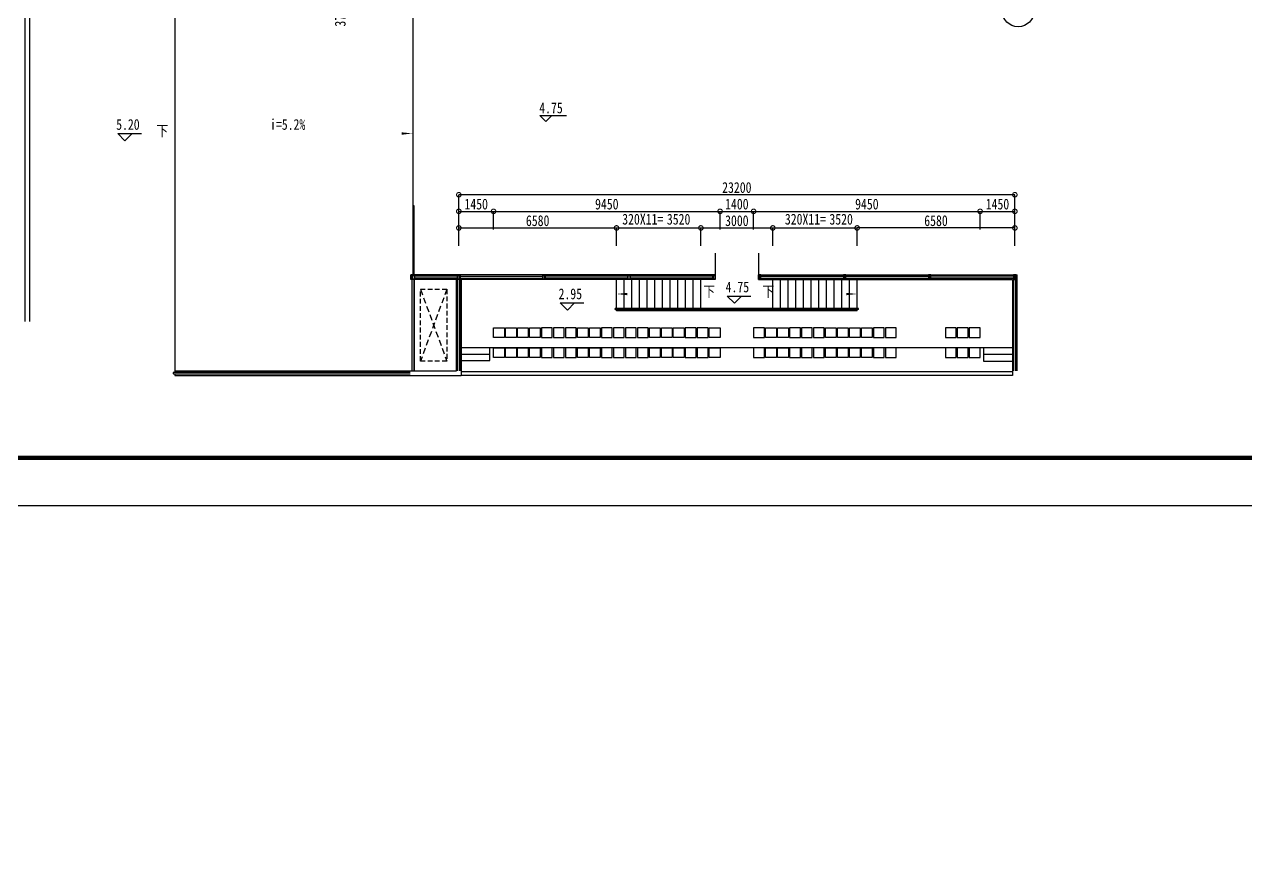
# Model space of a CAD drawing. Extents: x 23317406 to 24383751, y 42324270 to 43451021.
# Drawn here: x 23914445 to 23965397, y 43039150 to 43073929 of the extents above; entities that cross this region are included whole.
import ezdxf

# ---------------------------------------------------------------- set-up
doc = ezdxf.new("R2010")
doc.units = 0
doc.header["$MEASUREMENT"] = 0
doc.linetypes.add('DASHED', pattern=[0.75, 0.5, -0.25])
doc.layers.get('0').update_dxf_attribs({"linetype": 'CONTINUOUS'})
doc.layers.get('DEFPOINTS').update_dxf_attribs({"linetype": 'CONTINUOUS'})
for name, color, linetype in [('FRAME', 7, 'CONTINUOUS'), ('墙', 7, 'CONTINUOUS'), ('座位', 253, 'CONTINUOUS'), ('投影', 9, 'CONTINUOUS'), ('标注', 7, 'CONTINUOUS'), ('栏杆', 146, 'CONTINUOUS'), ('楼梯', 5, 'CONTINUOUS'), ('汉字', 7, 'CONTINUOUS'), ('辅助件', 9, 'CONTINUOUS'), ('门窗', 7, 'CONTINUOUS')]:
    doc.layers.add(name, color=color, linetype=linetype)
doc.styles.add('Q1', font='SimSun.ttf', dxfattribs={"width": 0.8, "height": 450})
doc.styles.add('Q200', font='SimSun.ttf', dxfattribs={"width": 0.8, "height": 450})
doc.dimstyles.new('Q2', dxfattribs={"dimscale": 150, "dimtxt": 2.5, "dimasz": 2.5, "dimexe": 0, "dimexo": 0, "dimgap": 0.5, "dimtad": 1, "dimdec": 4, "dimdsep": 46, "dimtxsty": 'Q200', "dimblk1": 'DOTSMALL', "dimblk2": 'DOTSMALL', "dimsah": 1, "dimcen": 2.5, "dimadec": 0, "dimazin": 0, "dimtfac": 1, "dimtdec": 3, "dimtmove": 2, "dimatfit": 3, "dimldrblk": 'DOTSMALL', "dimfxl": 1, "dimtolj": 1, "dimtzin": 10, "dimarcsym": 0})

# ---------------------------------------------------------------- blocks, each defined once
blk = doc.blocks.new('_DOTSMALL')
at = {"color": 0, "linetype": 'ByBlock', "const_width": 0.5}
blk.add_lwpolyline([(-0.0625, 0, 1), (0.0625, 0, 1)], format="xyb", close=True, dxfattribs=at)
blk = doc.blocks.new('*D167')
at = {"color": 0, "linetype": 'ByBlock'}
for p, q in [((23932570, 43065374), (23932570, 43066126)), ((23932570, 43066126), (23934020, 43066126)), ((23934020, 43065374), (23934020, 43066126))]:
    blk.add_line(p, q, dxfattribs=at)
at = {"layer": 'DEFPOINTS', "color": 0, "linetype": 'ByBlock'}
for p in [(23934020, 43066126), (23932570, 43065374), (23934020, 43065374)]:
    blk.add_point(p, dxfattribs=at)
at = {"color": 0, "linetype": 'ByBlock', "xscale": 375, "yscale": 375, "zscale": 375, "rotation": 180}
blk.add_blockref('_DOTSMALL', (23932570, 43066126), dxfattribs=at)
at = {"color": 0, "linetype": 'ByBlock', "xscale": 375, "yscale": 375, "zscale": 375}
blk.add_blockref('_DOTSMALL', (23934020, 43066126), dxfattribs=at)
at = {"color": 0, "linetype": 'ByBlock', "insert": (23933295, 43066426), "char_height": 450, "attachment_point": 5, "style": 'Q200'}
blk.add_mtext('\\A1;1450', dxfattribs=at)
blk = doc.blocks.new('*D168')
at = {"color": 0, "linetype": 'ByBlock'}
for p, q in [((23934020, 43065374), (23934020, 43066126)), ((23934020, 43066126), (23943470, 43066126)), ((23943470, 43065374), (23943470, 43066126))]:
    blk.add_line(p, q, dxfattribs=at)
at = {"layer": 'DEFPOINTS', "color": 0, "linetype": 'ByBlock'}
for p in [(23943470, 43066126), (23934020, 43065374), (23943470, 43065374)]:
    blk.add_point(p, dxfattribs=at)
at = {"color": 0, "linetype": 'ByBlock', "xscale": 375, "yscale": 375, "zscale": 375, "rotation": 180}
blk.add_blockref('_DOTSMALL', (23934020, 43066126), dxfattribs=at)
at = {"color": 0, "linetype": 'ByBlock', "xscale": 375, "yscale": 375, "zscale": 375}
blk.add_blockref('_DOTSMALL', (23943470, 43066126), dxfattribs=at)
at = {"color": 0, "linetype": 'ByBlock', "insert": (23938745, 43066426), "char_height": 450, "attachment_point": 5, "style": 'Q200'}
blk.add_mtext('\\A1;9450', dxfattribs=at)
blk = doc.blocks.new('*D169')
at = {"color": 0, "linetype": 'ByBlock'}
for p, q in [((23943470, 43065374), (23943470, 43066126)), ((23943470, 43066126), (23944870, 43066126)), ((23944870, 43065374), (23944870, 43066126))]:
    blk.add_line(p, q, dxfattribs=at)
at = {"layer": 'DEFPOINTS', "color": 0, "linetype": 'ByBlock'}
for p in [(23944870, 43066126), (23943470, 43065374), (23944870, 43065374)]:
    blk.add_point(p, dxfattribs=at)
at = {"color": 0, "linetype": 'ByBlock', "xscale": 375, "yscale": 375, "zscale": 375, "rotation": 180}
blk.add_blockref('_DOTSMALL', (23943470, 43066126), dxfattribs=at)
at = {"color": 0, "linetype": 'ByBlock', "xscale": 375, "yscale": 375, "zscale": 375}
blk.add_blockref('_DOTSMALL', (23944870, 43066126), dxfattribs=at)
at = {"color": 0, "linetype": 'ByBlock', "insert": (23944170, 43066426), "char_height": 450, "attachment_point": 5, "style": 'Q200'}
blk.add_mtext('\\A1;1400', dxfattribs=at)
blk = doc.blocks.new('*D170')
at = {"color": 0, "linetype": 'ByBlock'}
for p, q in [((23944870, 43065374), (23944870, 43066126)), ((23944870, 43066126), (23954320, 43066126)), ((23954320, 43065374), (23954320, 43066126))]:
    blk.add_line(p, q, dxfattribs=at)
at = {"layer": 'DEFPOINTS', "color": 0, "linetype": 'ByBlock'}
for p in [(23954320, 43066126), (23944870, 43065374), (23954320, 43065374)]:
    blk.add_point(p, dxfattribs=at)
at = {"color": 0, "linetype": 'ByBlock', "xscale": 375, "yscale": 375, "zscale": 375, "rotation": 180}
blk.add_blockref('_DOTSMALL', (23944870, 43066126), dxfattribs=at)
at = {"color": 0, "linetype": 'ByBlock', "xscale": 375, "yscale": 375, "zscale": 375}
blk.add_blockref('_DOTSMALL', (23954320, 43066126), dxfattribs=at)
at = {"color": 0, "linetype": 'ByBlock', "insert": (23949595, 43066426), "char_height": 450, "attachment_point": 5, "style": 'Q200'}
blk.add_mtext('\\A1;9450', dxfattribs=at)
blk = doc.blocks.new('*D171')
at = {"color": 0, "linetype": 'ByBlock'}
for p, q in [((23954320, 43065374), (23954320, 43066126)), ((23954320, 43066126), (23955770, 43066126)), ((23955770, 43065374), (23955770, 43066126))]:
    blk.add_line(p, q, dxfattribs=at)
at = {"layer": 'DEFPOINTS', "color": 0, "linetype": 'ByBlock'}
for p in [(23955770, 43066126), (23954320, 43065374), (23955770, 43065374)]:
    blk.add_point(p, dxfattribs=at)
at = {"color": 0, "linetype": 'ByBlock', "xscale": 375, "yscale": 375, "zscale": 375, "rotation": 180}
blk.add_blockref('_DOTSMALL', (23954320, 43066126), dxfattribs=at)
at = {"color": 0, "linetype": 'ByBlock', "xscale": 375, "yscale": 375, "zscale": 375}
blk.add_blockref('_DOTSMALL', (23955770, 43066126), dxfattribs=at)
at = {"color": 0, "linetype": 'ByBlock', "insert": (23955045, 43066426), "char_height": 450, "attachment_point": 5, "style": 'Q200'}
blk.add_mtext('\\A1;1450', dxfattribs=at)
blk = doc.blocks.new('*D172')
at = {"color": 0, "linetype": 'ByBlock'}
for p, q in [((23932570, 43065374), (23932570, 43066818)), ((23955770, 43066818), (23932570, 43066818)), ((23955770, 43065374), (23955770, 43066818))]:
    blk.add_line(p, q, dxfattribs=at)
at = {"layer": 'DEFPOINTS', "color": 0, "linetype": 'ByBlock'}
for p in [(23932570, 43066818), (23932570, 43065374), (23955770, 43065374)]:
    blk.add_point(p, dxfattribs=at)
at = {"color": 0, "linetype": 'ByBlock', "xscale": 375, "yscale": 375, "zscale": 375, "rotation": 180}
blk.add_blockref('_DOTSMALL', (23932570, 43066818), dxfattribs=at)
at = {"color": 0, "linetype": 'ByBlock', "xscale": 375, "yscale": 375, "zscale": 375}
blk.add_blockref('_DOTSMALL', (23955770, 43066818), dxfattribs=at)
at = {"color": 0, "linetype": 'ByBlock', "insert": (23944170, 43067118), "char_height": 450, "attachment_point": 5, "style": 'Q200'}
blk.add_mtext('\\A1;23200', dxfattribs=at)
blk = doc.blocks.new('M100')
at = {"layer": '门窗'}
blk.add_line((0, 1000), (0, 0), dxfattribs=at)
blk = doc.blocks.new('*D173')
at = {"color": 0, "linetype": 'ByBlock'}
for p, q in [((23939150, 43064682), (23939150, 43065434)), ((23939150, 43065434), (23942670, 43065434)), ((23942670, 43064682), (23942670, 43065434))]:
    blk.add_line(p, q, dxfattribs=at)
at = {"layer": 'DEFPOINTS', "color": 0, "linetype": 'ByBlock'}
for p in [(23942670, 43065434), (23939150, 43064682), (23942670, 43064682)]:
    blk.add_point(p, dxfattribs=at)
at = {"color": 0, "linetype": 'ByBlock', "xscale": 375, "yscale": 375, "zscale": 375, "rotation": 180}
blk.add_blockref('_DOTSMALL', (23939150, 43065434), dxfattribs=at)
at = {"color": 0, "linetype": 'ByBlock', "xscale": 375, "yscale": 375, "zscale": 375}
blk.add_blockref('_DOTSMALL', (23942670, 43065434), dxfattribs=at)
at = {"color": 0, "linetype": 'ByBlock', "insert": (23941741, 43065794), "char_height": 450, "attachment_point": 5, "style": 'Q200'}
blk.add_mtext('\\A1;3520', dxfattribs=at)
blk = doc.blocks.new('*D174')
at = {"color": 0, "linetype": 'ByBlock'}
for p, q in [((23942670, 43064682), (23942670, 43065434)), ((23942670, 43065434), (23945670, 43065434)), ((23945670, 43064682), (23945670, 43065434))]:
    blk.add_line(p, q, dxfattribs=at)
at = {"layer": 'DEFPOINTS', "color": 0, "linetype": 'ByBlock'}
for p in [(23945670, 43065434), (23942670, 43064682), (23945670, 43064682)]:
    blk.add_point(p, dxfattribs=at)
at = {"color": 0, "linetype": 'ByBlock', "xscale": 375, "yscale": 375, "zscale": 375, "rotation": 180}
blk.add_blockref('_DOTSMALL', (23942670, 43065434), dxfattribs=at)
at = {"color": 0, "linetype": 'ByBlock', "xscale": 375, "yscale": 375, "zscale": 375}
blk.add_blockref('_DOTSMALL', (23945670, 43065434), dxfattribs=at)
at = {"color": 0, "linetype": 'ByBlock', "insert": (23944170, 43065734), "char_height": 450, "attachment_point": 5, "style": 'Q200'}
blk.add_mtext('\\A1;3000', dxfattribs=at)
blk = doc.blocks.new('*D175')
at = {"color": 0, "linetype": 'ByBlock'}
for p, q in [((23945670, 43064682), (23945670, 43065434)), ((23945670, 43065434), (23949190, 43065434)), ((23949190, 43064682), (23949190, 43065434))]:
    blk.add_line(p, q, dxfattribs=at)
at = {"layer": 'DEFPOINTS', "color": 0, "linetype": 'ByBlock'}
for p in [(23949190, 43065434), (23945670, 43064682), (23949190, 43064682)]:
    blk.add_point(p, dxfattribs=at)
at = {"color": 0, "linetype": 'ByBlock', "xscale": 375, "yscale": 375, "zscale": 375, "rotation": 180}
blk.add_blockref('_DOTSMALL', (23945670, 43065434), dxfattribs=at)
at = {"color": 0, "linetype": 'ByBlock', "xscale": 375, "yscale": 375, "zscale": 375}
blk.add_blockref('_DOTSMALL', (23949190, 43065434), dxfattribs=at)
at = {"color": 0, "linetype": 'ByBlock', "insert": (23948522, 43065794), "char_height": 450, "attachment_point": 5, "style": 'Q200'}
blk.add_mtext('\\A1;3520', dxfattribs=at)
blk = doc.blocks.new('*D176')
at = {"color": 0, "linetype": 'ByBlock'}
for p, q in [((23932570, 43064682), (23932570, 43065434)), ((23932570, 43065434), (23939150, 43065434)), ((23939150, 43064682), (23939150, 43065434))]:
    blk.add_line(p, q, dxfattribs=at)
at = {"layer": 'DEFPOINTS', "color": 0, "linetype": 'ByBlock'}
for p in [(23939150, 43065434), (23932570, 43064682), (23939150, 43064682)]:
    blk.add_point(p, dxfattribs=at)
at = {"color": 0, "linetype": 'ByBlock', "xscale": 375, "yscale": 375, "zscale": 375, "rotation": 180}
blk.add_blockref('_DOTSMALL', (23932570, 43065434), dxfattribs=at)
at = {"color": 0, "linetype": 'ByBlock', "xscale": 375, "yscale": 375, "zscale": 375}
blk.add_blockref('_DOTSMALL', (23939150, 43065434), dxfattribs=at)
at = {"color": 0, "linetype": 'ByBlock', "insert": (23935860, 43065734), "char_height": 450, "attachment_point": 5, "style": 'Q200'}
blk.add_mtext('\\A1;6580', dxfattribs=at)
blk = doc.blocks.new('*D177')
at = {"color": 0, "linetype": 'ByBlock'}
for p, q in [((23949190, 43064682), (23949190, 43065434)), ((23955770, 43065434), (23949190, 43065434)), ((23955770, 43064682), (23955770, 43065434))]:
    blk.add_line(p, q, dxfattribs=at)
at = {"layer": 'DEFPOINTS', "color": 0, "linetype": 'ByBlock'}
for p in [(23949190, 43065434), (23949190, 43064682), (23955770, 43064682)]:
    blk.add_point(p, dxfattribs=at)
at = {"color": 0, "linetype": 'ByBlock', "xscale": 375, "yscale": 375, "zscale": 375, "rotation": 180}
blk.add_blockref('_DOTSMALL', (23949190, 43065434), dxfattribs=at)
at = {"color": 0, "linetype": 'ByBlock', "xscale": 375, "yscale": 375, "zscale": 375}
blk.add_blockref('_DOTSMALL', (23955770, 43065434), dxfattribs=at)
at = {"color": 0, "linetype": 'ByBlock', "insert": (23952480, 43065734), "char_height": 450, "attachment_point": 5, "style": 'Q200'}
blk.add_mtext('\\A1;6580', dxfattribs=at)
blk = doc.blocks.new('*D191')
at = {"color": 0, "linetype": 'ByBlock'}
for p, q in [((23928787, 43074774), (23927994, 43074774)), ((23927994, 43074774), (23927994, 43074404)), ((23928787, 43074404), (23927994, 43074404))]:
    blk.add_line(p, q, dxfattribs=at)
at = {"layer": 'DEFPOINTS', "color": 0, "linetype": 'ByBlock'}
for p in [(23927994, 43074404), (23928787, 43074774), (23928787, 43074404)]:
    blk.add_point(p, dxfattribs=at)
at = {"color": 0, "linetype": 'ByBlock', "xscale": 375, "yscale": 375, "zscale": 375}
for p, rotation in [((23927994, 43074774), 90), ((23927994, 43074404), 270)]:
    blk.add_blockref('_DOTSMALL', p, dxfattribs=dict(at, rotation=rotation))
at = {"color": 0, "linetype": 'ByBlock', "insert": (23927624, 43074204), "char_height": 450, "attachment_point": 5, "rotation": 90, "style": 'Q200'}
blk.add_mtext('\\A1;370', dxfattribs=at)
blk = doc.blocks.new('T-SEAT-SF$0$SEAT_500CS')
blk.add_lwpolyline([(-400, -225), (-400, 225), (0, 225), (0, -225)], close=True)
blk = doc.blocks.new('A$C2B16409E')
at = {"layer": '投影', "color": 6}
blk.add_line((75, 14930), (75, 200), dxfattribs=at)
at = {"layer": '投影'}
for p, q in [((35025, 1150), (12025, 1150)), ((13225, 630), (13225, 1150)), ((33825, 590), (33825, 1150)), ((12025, 890), (13225, 890)), ((12025, 630), (13225, 630)), ((35025, 870), (33825, 870)), ((35025, 590), (33825, 590)), ((35025, 150), (12025, 150)), ((35025, 0), (12025, 0))]:
    blk.add_line(p, q, dxfattribs=at)
at = {"layer": '栏杆', "ltscale": 100}
for p, q in [((9900, 125), (25, 125)), ((25, 75), (9900, 75))]:
    blk.add_line(p, q, dxfattribs=at)
blk.add_arc((25, 100), 25, 90, 270, dxfattribs=at)
at = {"layer": '楼梯'}
for p, q in [((9975, 200), (9975, 4000)), ((9985, 200), (9985, 4000)), ((10065, 200), (10065, 4000)), ((10075, 200), (10075, 4000)), ((11875, 200), (11875, 4000)), ((11885, 200), (11885, 4000)), ((11965, 200), (11965, 4000)), ((11975, 200), (11975, 4000)), ((35075, 200), (35075, 4000)), ((35085, 200), (35085, 4000)), ((35165, 200), (35165, 4000)), ((35175, 200), (35175, 4000))]:
    blk.add_line(p, q, dxfattribs=at)
at = {"layer": '辅助件'}
for p, q in [((35225, 200), (35225, 4200)), ((11825, 200), (11825, 4000)), ((12025, 4000), (12025, 0)), ((35025, 4000), (35025, 0)), ((75, 200), (11825, 200)), ((75, 200), (75, 125)), ((75, 75), (75, 0)), ((75, 0), (12025, 0))]:
    blk.add_line(p, q, dxfattribs=at)
at = {"layer": '门窗', "linetype": 'DASHED', "ltscale": 500}
for p, q in [((10325, 3600), (11425, 600)), ((11425, 3600), (10325, 600))]:
    blk.add_line(p, q, dxfattribs=at)
at = {"layer": '门窗', "linetype": 'DASHED', "ltscale": 400}
blk.add_lwpolyline([(10325, 3600), (11425, 3600), (11425, 600), (10325, 600)], close=True, dxfattribs=at)
at = {"layer": '座位', "rotation": 90}
for p in [(13600, 1990), (14100, 1990), (14600, 1990), (15100, 1990), (17100, 1990), (17600, 1990), (20100, 1990), (20600, 1990), (21100, 1990), (22600, 1990), (24950, 1990), (25450, 1990), (27450, 1990), (27950, 1990), (28450, 1990), (28950, 1990), (13600, 1150), (14100, 1150), (14600, 1150), (15100, 1150), (17100, 1150), (17600, 1150), (20100, 1150), (20600, 1150), (21100, 1150), (22600, 1150), (24950, 1150), (25450, 1150), (27450, 1150), (27950, 1150), (28450, 1150), (28950, 1150)]:
    blk.add_blockref('T-SEAT-SF$0$SEAT_500CS', p, dxfattribs=at)
at = {"layer": '座位', "xscale": -1, "rotation": 270}
for p in [(15600, 1990), (16100, 1990), (16600, 1990), (18100, 1990), (18600, 1990), (19100, 1990), (19600, 1990), (21600, 1990), (22100, 1990), (24450, 1990), (25950, 1990), (26450, 1990), (26950, 1990), (29450, 1990), (29950, 1990), (32450, 1990), (32950, 1990), (33450, 1990), (15600, 1150), (16100, 1150), (16600, 1150), (18100, 1150), (18600, 1150), (19100, 1150), (19600, 1150), (21600, 1150), (22100, 1150), (24450, 1150), (25950, 1150), (26450, 1150), (26950, 1150), (29450, 1150), (29950, 1150), (32450, 1150), (32950, 1150), (33450, 1150)]:
    blk.add_blockref('T-SEAT-SF$0$SEAT_500CS', p, dxfattribs=at)

msp = doc.modelspace()

# ---------------------------------------------------------------- linework, layer by layer
at = {"color": 2}
msp.add_circle((23955909.03379, 43074506.73646), 675, dxfattribs=at)
at = {"layer": 'FRAME'}
msp.add_lwpolyline([(23898114.9548, 43053839.75614), (23898114.9548, 43222039.75614), (24135914.9548, 43222039.75614), (24135914.9548, 43053839.75614)], close=True, dxfattribs=at)
at = {"layer": 'FRAME', "const_width": 180}
msp.add_lwpolyline([(23903114.9548, 43055839.75614), (23903114.9548, 43220039.75614), (24133914.9548, 43220039.75614), (24133914.9548, 43055839.75614)], close=True, dxfattribs=at)
at = {"layer": '墙', "ltscale": 5000}
for start, end in [(67.1172342395, 67.1172342395), (66.2587266313, 66.2587266313), (64.4772342395, 64.4772342395), (64.9387266313, 64.9387266313)]:
    msp.add_arc((23850578.58196, 42857442.58139), 533172.67138, start, end, dxfattribs=at)
at = {"layer": '墙'}
for centre, start, end in [((23850634.74669, 42857737.27781), 79.4743453394, 79.4743453394), ((23850639.30178, 42857736.37231), 78.1227654233, 78.1227654233), ((23850644.55659, 42857735.23786), 77.5606287088, 77.5606287088), ((23850649.0789, 42857734.18074), 76.2090487927, 76.2090487927)]:
    msp.add_arc(centre, 530172.67138, start, end, dxfattribs=at)
at = {"layer": '投影', "color": 6}
for p, q in [((23920720, 43074204.23648), (23920720, 43061522.48437)), ((23930645, 43074204.23646), (23930645, 43066374.23647))]:
    msp.add_line(p, q, dxfattribs=at)
at = {"layer": '楼梯'}
for p, q in [((23932520, 43063424.23647), (23930720, 43063424.23648)), ((23932520, 43063414.23647), (23930720, 43063414.23648)), ((23932520, 43063334.23647), (23930720, 43063334.23648)), ((23932520, 43063324.23647), (23930720, 43063324.23648)), ((23932620, 43063424.23647), (23936070, 43063424.23648)), ((23932620, 43063414.23647), (23936070, 43063414.23648)), ((23932620, 43063334.23647), (23936070, 43063334.23648)), ((23932620, 43063324.23647), (23936070, 43063324.23648)), ((23939620, 43063424.23647), (23936170, 43063424.23648)), ((23939620, 43063414.23647), (23936170, 43063414.23648)), ((23939620, 43063334.23647), (23936170, 43063334.23648)), ((23939620, 43063324.23647), (23936170, 43063324.23648)), ((23943170, 43063424.23647), (23939720, 43063424.23648)), ((23943170, 43063414.23647), (23939720, 43063414.23648)), ((23943170, 43063334.23647), (23939720, 43063334.23648)), ((23943170, 43063324.23647), (23939720, 43063324.23648)), ((23945170, 43063424.23647), (23948620, 43063424.23648)), ((23945170, 43063414.23647), (23948620, 43063414.23648)), ((23945170, 43063334.23647), (23948620, 43063334.23648)), ((23945170, 43063324.23647), (23948620, 43063324.23648)), ((23948720, 43063424.23647), (23952170, 43063424.23648)), ((23948720, 43063414.23647), (23952170, 43063414.23648)), ((23948720, 43063334.23647), (23952170, 43063334.23648)), ((23948720, 43063324.23647), (23952170, 43063324.23648)), ((23955720, 43063424.23647), (23952270, 43063424.23648)), ((23955720, 43063414.23647), (23952270, 43063414.23648)), ((23955720, 43063334.23647), (23952270, 43063334.23648)), ((23955720, 43063324.23647), (23952270, 43063324.23648))]:
    msp.add_line(p, q, dxfattribs=at)
at = {"layer": '楼梯', "ltscale": 100}
for p, q in [((23939150, 43062074.23648), (23939150, 43063274.23648)), ((23939470, 43062074.23648), (23939470, 43063274.23648)), ((23939790, 43062074.23648), (23939790, 43063274.23648)), ((23940110, 43062074.23648), (23940110, 43063274.23648)), ((23940430, 43062074.23648), (23940430, 43063274.23648)), ((23940750, 43062074.23648), (23940750, 43063274.23648)), ((23941070, 43062074.23648), (23941070, 43063274.23648)), ((23941390, 43062074.23648), (23941390, 43063274.23648)), ((23941710, 43062074.23648), (23941710, 43063274.23648)), ((23942030, 43062074.23648), (23942030, 43063274.23648)), ((23942350, 43062074.23648), (23942350, 43063274.23648)), ((23942670, 43062074.23648), (23942670, 43063274.23648)), ((23945670, 43062074.23648), (23945670, 43063274.23648)), ((23945990, 43062074.23648), (23945990, 43063274.23648)), ((23946310, 43062074.23648), (23946310, 43063274.23648)), ((23946630, 43062074.23648), (23946630, 43063274.23648)), ((23946950, 43062074.23648), (23946950, 43063274.23648)), ((23947270, 43062074.23648), (23947270, 43063274.23648)), ((23947590, 43062074.23648), (23947590, 43063274.23648)), ((23947910, 43062074.23648), (23947910, 43063274.23648)), ((23948230, 43062074.23648), (23948230, 43063274.23648)), ((23948550, 43062074.23648), (23948550, 43063274.23648)), ((23948870, 43062074.23648), (23948870, 43063274.23648)), ((23949190, 43062074.23648), (23949190, 43063274.23648)), ((23949240, 43062074.23648), (23939100, 43062074.23648)), ((23939100, 43062024.23648), (23939100, 43062074.23648)), ((23949240, 43062024.23648), (23939100, 43062024.23648)), ((23939150, 43061974.23648), (23939150, 43062024.23648)), ((23949190, 43061974.23648), (23939150, 43061974.23648)), ((23939470, 43061974.23648), (23939470, 43062024.23648)), ((23939790, 43061974.23648), (23939790, 43062024.23648)), ((23940110, 43061974.23648), (23940110, 43062024.23648)), ((23940430, 43061974.23648), (23940430, 43062024.23648)), ((23940750, 43061974.23648), (23940750, 43062024.23648)), ((23941070, 43061974.23648), (23941070, 43062024.23648)), ((23941390, 43061974.23648), (23941390, 43062024.23648)), ((23941710, 43061974.23648), (23941710, 43062024.23648)), ((23942030, 43061974.23648), (23942030, 43062024.23648)), ((23942350, 43061974.23648), (23942350, 43062024.23648)), ((23942670, 43061974.23648), (23942670, 43062024.23648)), ((23942720, 43062024.23648), (23942720, 43062074.23648)), ((23945620, 43062024.23648), (23945620, 43062074.23648)), ((23945670, 43061974.23648), (23945670, 43062024.23648)), ((23945990, 43061974.23648), (23945990, 43062024.23648)), ((23946310, 43061974.23648), (23946310, 43062024.23648)), ((23946630, 43061974.23648), (23946630, 43062024.23648)), ((23946950, 43061974.23648), (23946950, 43062024.23648)), ((23947270, 43061974.23648), (23947270, 43062024.23648)), ((23947590, 43061974.23648), (23947590, 43062024.23648)), ((23947910, 43061974.23648), (23947910, 43062024.23648)), ((23948230, 43061974.23648), (23948230, 43062024.23648)), ((23948550, 43061974.23648), (23948550, 43062024.23648)), ((23948870, 43061974.23648), (23948870, 43062024.23648)), ((23949190, 43061974.23648), (23949190, 43062024.23648)), ((23949240, 43062024.23648), (23949240, 43062074.23648))]:
    msp.add_line(p, q, dxfattribs=at)
at = {"layer": '楼梯'}
for points in [[(23930620, 43063274.23648), (23930620, 43063474.23648), (23930720, 43063474.23648), (23930720, 43063274.23648)], [(23930640, 43063294.23648), (23930640, 43063454.23648), (23930700, 43063454.23648), (23930700, 43063294.23648)], [(23932520, 43063274.23648), (23932520, 43063474.23648), (23932620, 43063474.23648), (23932620, 43063274.23648)], [(23932540, 43063294.23648), (23932540, 43063454.23648), (23932600, 43063454.23648), (23932600, 43063294.23648)], [(23936070, 43063274.23647), (23936070, 43063474.23647), (23936170, 43063474.23647), (23936170, 43063274.23647)], [(23936090, 43063294.23647), (23936090, 43063454.23647), (23936150, 43063454.23647), (23936150, 43063294.23647)], [(23939620, 43063274.23647), (23939620, 43063474.23647), (23939720, 43063474.23647), (23939720, 43063274.23647)], [(23939640, 43063294.23647), (23939640, 43063454.23647), (23939700, 43063454.23647), (23939700, 43063294.23647)], [(23943170, 43063274.23647), (23943170, 43063474.23647), (23943270, 43063474.23647), (23943270, 43063274.23647)], [(23943190, 43063294.23647), (23943190, 43063454.23647), (23943250, 43063454.23647), (23943250, 43063294.23647)], [(23945170, 43063274.23647), (23945170, 43063474.23647), (23945070, 43063474.23647), (23945070, 43063274.23647)], [(23945150, 43063294.23647), (23945150, 43063454.23647), (23945090, 43063454.23647), (23945090, 43063294.23647)], [(23948720, 43063274.23647), (23948720, 43063474.23647), (23948620, 43063474.23647), (23948620, 43063274.23647)], [(23948700, 43063294.23647), (23948700, 43063454.23647), (23948640, 43063454.23647), (23948640, 43063294.23647)], [(23952270, 43063274.23647), (23952270, 43063474.23647), (23952170, 43063474.23647), (23952170, 43063274.23647)], [(23952250, 43063294.23647), (23952250, 43063454.23647), (23952190, 43063454.23647), (23952190, 43063294.23647)], [(23955820, 43063274.23648), (23955820, 43063474.23648), (23955720, 43063474.23648), (23955720, 43063274.23648)], [(23955800, 43063294.23648), (23955800, 43063454.23648), (23955740, 43063454.23648), (23955740, 43063294.23648)]]:
    msp.add_lwpolyline(points, close=True, dxfattribs=at)
at = {"layer": '汉字', "color": 0}
for p, q in [((23935950.83407, 43070128.84356), (23937068.83407, 43070128.84356)), ((23935950.83407, 43070128.84356), (23936200.83407, 43069878.84356)), ((23936450.83407, 43070128.84356), (23936200.83407, 43069878.84356)), ((23918340.55122, 43069374.23647), (23919329.31107, 43069374.23647)), ((23918340.55122, 43069374.23647), (23918640.55122, 43069074.23647)), ((23918940.55122, 43069374.23647), (23918640.55122, 43069074.23647)), ((23936800.04362, 43062302.95873), (23937788.80348, 43062302.95873)), ((23936800.04362, 43062302.95873), (23937100.04362, 43062002.95873)), ((23937400.04362, 43062302.95873), (23937100.04362, 43062002.95873)), ((23943770.63519, 43062590.86432), (23944759.39504, 43062590.86432)), ((23943770.63519, 43062590.86432), (23944070.63519, 43062290.86432)), ((23944370.63519, 43062590.86432), (23944070.63519, 43062290.86432))]:
    msp.add_line(p, q, dxfattribs=at)
for points in [[(23920720, 43069374.23647, 0, 0, -0.0000000108), (23930187.86533, 43069374.23647, 100, 0, -0.0088812165), (23930640, 43069374.23647, 100, 0, -0.0004098929)], [(23942670, 43062674.23648, 0, 0, 0.0000000108), (23939602.13467, 43062674.23648, 100, 0, 0.0088812165), (23939150, 43062674.23648, 100, 0, 0)], [(23945670, 43062674.23648, 0, 0, -0.0000000108), (23948737.86533, 43062674.23648, 100, 0, -0.0088812165), (23949190, 43062674.23648, 100, 0, 0)]]:
    msp.add_lwpolyline(points, format="xyseb", dxfattribs=at)
at = {"layer": '辅助件'}
for p, q in [((23914470, 43061522.48437), (23914470, 43074404.23646)), ((23914670, 43061522.48437), (23914670, 43074204.23646)), ((23943270, 43063474.23648), (23930570, 43063474.23648)), ((23930570, 43063274.23648), (23930570, 43063474.23648)), ((23930645, 43063274.23648), (23930570, 43063274.23648)), ((23932470, 43063274.23648), (23930695, 43063274.23648)), ((23943270, 43063274.23648), (23932670, 43063274.23648)), ((23943270, 43063274.23648), (23943270, 43063474.23648)), ((23945070, 43063274.23648), (23945070, 43063474.23648)), ((23945070, 43063274.23648), (23945070, 43063474.23648)), ((23945070, 43063474.23648), (23955870, 43063474.23648)), ((23945070, 43063274.23648), (23955670, 43063274.23648))]:
    msp.add_line(p, q, dxfattribs=at)
at = {"layer": '门窗', "ltscale": 100}
for p, q in [((23930645, 43066374.23647), (23930695, 43066374.23647)), ((23930645, 43066374.23647), (23930645, 43063474.23648)), ((23930695, 43066374.23647), (23930695, 43063474.23648))]:
    msp.add_line(p, q, dxfattribs=at)

# ---------------------------------------------------------------- block references
at = {"layer": '墙'}
msp.add_blockref('A$C2B16409E', (23920644.99937, 43059274.25826), dxfattribs=at)
at = {"layer": '门窗', "yscale": 0.9, "zscale": 0.9}
for p, xscale, rotation in [((23943270, 43063474.23648), 0.9, 4.619584714760094e-09), ((23945070, 43063474.23648), -0.9, 4.921183460737665e-09)]:
    msp.add_blockref('M100', p, dxfattribs=dict(at, xscale=xscale, rotation=rotation))

# ---------------------------------------------------------------- texts
at = {"layer": '汉字', "color": 0, "style": 'Q1', "width": 0.8}
for s, p in [('4.75', (23935925.75368, 43070219.52158)), ('5.20', (23918272.90053, 43069528.93987)), ('i=5.2%', (23924694.25403, 43069528.93987)), ('下', (23919953.61508, 43069258.8792)), ('320X11=', (23939388.12986, 43065574.72147)), ('320X11=', (23946174.34741, 43065574.72147)), ('2.95', (23936732.39294, 43062457.66213)), ('下', (23942771.62769, 43062558.8792)), ('4.75', (23943702.9845, 43062745.56772)), ('下', (23945240.18956, 43062558.8792))]:
    msp.add_text(s, height=450, dxfattribs=at).set_placement(p)

# ---------------------------------------------------------------- dimensions: what is measured, and where the dimension line sits
at = {"layer": '标注'}
dim = msp.add_linear_dim(base=(23927993.7753, 43074404.23646), p1=(23928787.46259, 43074774.23567), p2=(23928787.46259, 43074404.23646), angle=90, dimstyle='Q2', override={"dimdec": 0}, dxfattribs=at)
dim.commit()
dim.dimension.update_dxf_attribs({"geometry": '*D191', "text_midpoint": (23927624.03591, 43074204.23646), "dimtype": 160})
for base, p1, p2, picture, middle in [((23932570, 43066818.30212), (23955770, 43065374.23648), (23932570, 43065374.23648), '*D172', (23944170, 43067118.30212)), ((23934020, 43066126.24734), (23932570, 43065374.23648), (23934020, 43065374.23648), '*D167', (23933295, 43066426.24734)), ((23943470, 43066126.24734), (23934020, 43065374.23648), (23943470, 43065374.23648), '*D168', (23938745, 43066426.24734)), ((23944870, 43066126.24734), (23943470, 43065374.23648), (23944870, 43065374.23648), '*D169', (23944170, 43066426.24734)), ((23954320, 43066126.24734), (23944870, 43065374.23648), (23954320, 43065374.23648), '*D170', (23949595, 43066426.24734)), ((23955770, 43066126.24734), (23954320, 43065374.23648), (23955770, 43065374.23648), '*D171', (23955045, 43066426.24734)), ((23939150, 43065434.19256), (23932570, 43064682.18169), (23939150, 43064682.18169), '*D176', (23935860, 43065734.19256)), ((23945670, 43065434.19256), (23942670, 43064682.18169), (23945670, 43064682.18169), '*D174', (23944170, 43065734.19256)), ((23949190, 43065434.19256), (23955770, 43064682.18169), (23949190, 43064682.18169), '*D177', (23952480, 43065734.19256))]:
    dim = msp.add_linear_dim(base=base, p1=p1, p2=p2, dimstyle='Q2', dxfattribs=at)
    dim.commit()
    dim.dimension.update_dxf_attribs({"geometry": picture, "text_midpoint": middle})
for base, p1, p2, picture, middle in [((23942670, 43065434.19256), (23939150, 43064682.18169), (23942670, 43064682.18169), '*D173', (23941741.05957, 43065794.19256)), ((23949190, 43065434.19256), (23945670, 43064682.18169), (23949190, 43064682.18169), '*D175', (23948521.52813, 43065794.19256))]:
    dim = msp.add_linear_dim(base=base, p1=p1, p2=p2, dimstyle='Q2', dxfattribs=at)
    dim.commit()
    dim.dimension.update_dxf_attribs({"geometry": picture, "text_midpoint": middle, "dimtype": 160})

doc.saveas('drawing.dxf')
